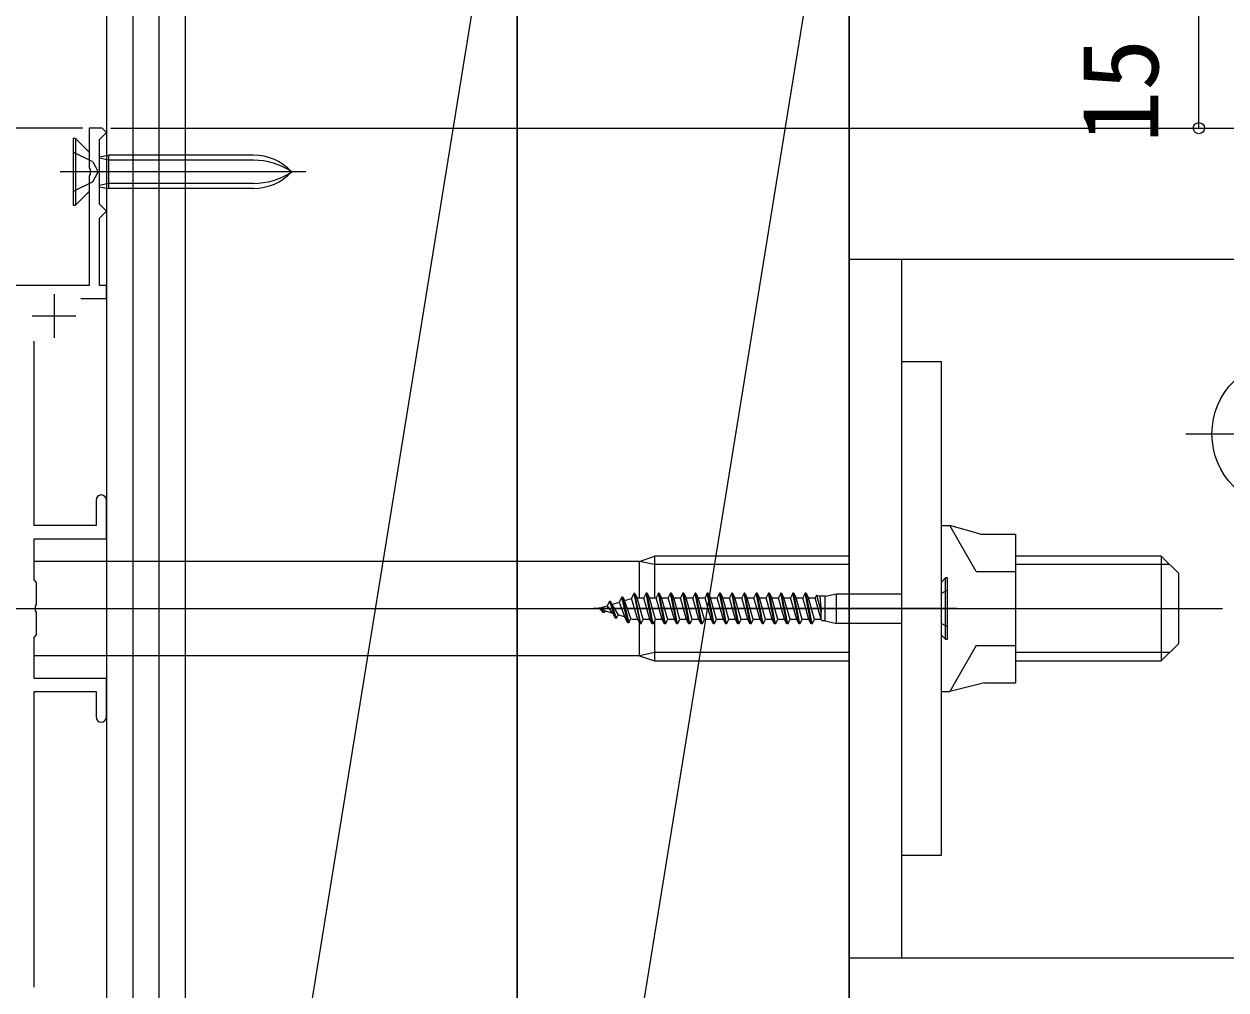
# Model space of a CAD drawing. Units: millimetres, scale not verified. Extents: x -525 to 525, y -782 to 778.
# Drawn here: x -314.4 to -176.9, y -347.5 to -236.9 of the extents above; entities that cross this region are included whole.
import ezdxf
from ezdxf.enums import TextEntityAlignment as Align

# ---------------------------------------------------------------- set-up
doc = ezdxf.new("R2010")
doc.units = ezdxf.units.MM
doc.header["$LTSCALE"] = 4
for name, color, linetype in [('0-2_YKK_11', 7, 'Continuous'), ('0-4_YKK_13', 4, 'Continuous'), ('0-5_YKK_D', 6, 'Continuous'), ('0-7_YSS_K', 3, 'Continuous')]:
    doc.layers.add(name, color=color, linetype=linetype)
doc.styles.add('ＭＳ ゴシック', font='')
doc.styles.get('ＭＳ ゴシック').set_extended_font_data('MS Gothic')

msp = doc.modelspace()

# ---------------------------------------------------------------- linework, layer by layer
at = {"layer": '0-2_YKK_11'}
for p, q in [((-311, -267.8), (-311, -272.8)), ((-313.5, -270.3), (-308.5, -270.3))]:
    msp.add_line(p, q, dxfattribs=at)
for points in [[(-307.941, -268.3), (-305, -268.3), (-305, -266.8), (-305.8, -266.8), (-305.8, -259.1), (-305.5, -258.8), (-305, -258.3), (-305.5, -257.8), (-305.8, -257.5), (-305.8, -250.1), (-305.5, -249.8), (-305, -249.3), (-305.5, -248.8), (-307, -248.8), (-307, -253.342), (-306.88, -253.525), (-306.88, -254.075), (-307, -254.258), (-307, -266.8), (-325, -266.8), (-364.05, -268.752)], [(-306.2, -291.4), (-306.2, -294.3), (-313.3, -294.3), (-313.3, -273.172)], [(-305, -316.2), (-305, -311.8), (-313.3, -311.8), (-313.3, -307.1), (-313, -306.8), (-313, -304.258), (-313.12, -304.075), (-313.12, -303.525), (-313, -303.342), (-313, -300.8), (-313.3, -300.5), (-313.3, -295.8), (-305, -295.8), (-305, -291.4)], [(-313.3, -347.138), (-313.3, -313.3), (-306.2, -313.3), (-306.2, -316.2)]]:
    msp.add_lwpolyline(points, dxfattribs=at)
for centre, start, end in [((-305.6, -291.4), 90.00001, 179.99999), ((-305.6, -291.4), 0.00001, 89.99999), ((-305.6, -316.2), 180.00001, 269.99999), ((-305.6, -316.2), 270.00001, 359.99999)]:
    msp.add_arc(centre, 0.6, start, end, dxfattribs=at)
at = {"layer": '0-4_YKK_13'}
for p, q in [((-307, -251.55), (-308.55, -250)), ((-308.55, -250), (-308.55, -257.6)), ((-306.584, -252.655), (-308.8, -251.55)), ((-306.584, -252.655), (-305.975, -253.8)), ((-305.8, -252.086), (-304.763, -251.9)), ((-304.763, -252.475), (-305.8, -252.221)), ((-288.181, -251.9), (-304.763, -251.9)), ((-304.763, -251.9), (-304.763, -255.7)), ((-288.181, -252.475), (-304.763, -252.475)), ((-282.202, -253.8), (-310.31, -253.8)), ((-306.584, -254.945), (-305.975, -253.8)), ((-306.584, -254.945), (-308.8, -256.05)), ((-304.763, -255.125), (-305.8, -255.379)), ((-305.8, -255.514), (-304.763, -255.7)), ((-288.181, -255.125), (-304.763, -255.125)), ((-288.181, -255.7), (-304.763, -255.7)), ((-307, -256.05), (-308.55, -257.6)), ((-308.8, -257.6), (-308.55, -257.6)), ((-214, -343.8), (-214, -263.8)), ((-181.5, -283.8), (-158.5, -283.8)), ((-209.5, -294.3), (-208.5, -294.3)), ((-205, -295.3), (-208.5, -294.3)), ((-205.5, -299.557), (-208.5, -294.3)), ((-205, -295.3), (-201, -295.3)), ((-201, -295.3), (-201, -312.3)), ((-244, -298.4), (-242.3, -297.8)), ((-242.3, -298.75), (-244, -298.4)), ((-244, -302.56), (-244, -298.4)), ((-242.3, -297.8), (-242.3, -302.56)), ((-220, -297.8), (-242.3, -297.8)), ((-184.3, -297.8), (-201, -297.8)), ((-184.3, -297.8), (-184.3, -309.8)), ((-184.3, -297.8), (-182.3, -299.8)), ((-220, -298.75), (-242.3, -298.75)), ((-205.5, -299.557), (-201, -299.557)), ((-183.35, -298.75), (-201, -298.75)), ((-182.3, -307.8), (-182.3, -299.8)), ((-209.5, -300.8), (-209, -300.3)), ((-209, -307.3), (-209, -300.3)), ((-246.05, -302.49), (-246.35, -303.066)), ((-245.95, -302.49), (-246.05, -302.49)), ((-245.35, -305.43), (-246.05, -302.49)), ((-245.95, -302.49), (-245.746, -302.882)), ((-245.95, -302.49), (-245.25, -305.43)), ((-244.65, -302.07), (-244.945, -302.637)), ((-244.55, -302.07), (-244.65, -302.07)), ((-244.65, -302.07), (-243.95, -305.55)), ((-243.85, -305.55), (-244.55, -302.07)), ((-243.585, -305.04), (-244.295, -302.56)), ((-243.25, -302.05), (-243.515, -302.56)), ((-242.815, -305.04), (-243.515, -302.56)), ((-242.55, -305.55), (-243.25, -302.05)), ((-243.15, -302.05), (-243.25, -302.05)), ((-242.45, -305.55), (-243.15, -302.05)), ((-242.185, -305.04), (-242.885, -302.56)), ((-241.85, -302.05), (-242.115, -302.56)), ((-241.415, -305.04), (-242.115, -302.56)), ((-241.15, -305.55), (-241.85, -302.05)), ((-241.75, -302.05), (-241.85, -302.05)), ((-241.05, -305.55), (-241.75, -302.05)), ((-240.785, -305.04), (-241.485, -302.56)), ((-240.45, -302.05), (-240.715, -302.56)), ((-240.015, -305.04), (-240.715, -302.56)), ((-239.75, -305.55), (-240.45, -302.05)), ((-240.35, -302.05), (-240.45, -302.05)), ((-239.65, -305.55), (-240.35, -302.05)), ((-239.385, -305.04), (-240.085, -302.56)), ((-239.05, -302.05), (-239.315, -302.56)), ((-238.615, -305.04), (-239.315, -302.56)), ((-238.35, -305.55), (-239.05, -302.05)), ((-238.95, -302.05), (-239.05, -302.05)), ((-238.25, -305.55), (-238.95, -302.05)), ((-237.985, -305.04), (-238.685, -302.56)), ((-237.65, -302.05), (-237.915, -302.56)), ((-237.215, -305.04), (-237.915, -302.56)), ((-236.95, -305.55), (-237.65, -302.05)), ((-237.55, -302.05), (-237.65, -302.05)), ((-236.85, -305.55), (-237.55, -302.05)), ((-236.585, -305.04), (-237.285, -302.56)), ((-236.25, -302.05), (-236.515, -302.56)), ((-235.815, -305.04), (-236.515, -302.56)), ((-235.55, -305.55), (-236.25, -302.05)), ((-236.15, -302.05), (-236.25, -302.05)), ((-235.45, -305.55), (-236.15, -302.05)), ((-235.185, -305.04), (-235.885, -302.56)), ((-234.85, -302.05), (-235.115, -302.56)), ((-234.415, -305.04), (-235.115, -302.56)), ((-234.15, -305.55), (-234.85, -302.05)), ((-234.75, -302.05), (-234.85, -302.05)), ((-234.05, -305.55), (-234.75, -302.05)), ((-233.785, -305.04), (-234.485, -302.56)), ((-233.45, -302.05), (-233.715, -302.56)), ((-233.015, -305.04), (-233.715, -302.56)), ((-232.75, -305.55), (-233.45, -302.05)), ((-233.35, -302.05), (-233.45, -302.05)), ((-232.65, -305.55), (-233.35, -302.05)), ((-232.385, -305.04), (-233.085, -302.56)), ((-232.05, -302.05), (-232.315, -302.56)), ((-231.615, -305.04), (-232.315, -302.56)), ((-231.35, -305.55), (-232.05, -302.05)), ((-231.95, -302.05), (-232.05, -302.05)), ((-231.25, -305.55), (-231.95, -302.05)), ((-230.985, -305.04), (-231.685, -302.56)), ((-230.65, -302.05), (-230.915, -302.56)), ((-230.215, -305.04), (-230.915, -302.56)), ((-229.95, -305.55), (-230.65, -302.05)), ((-230.55, -302.05), (-230.65, -302.05)), ((-230.55, -302.05), (-230.285, -302.56)), ((-229.85, -305.55), (-230.55, -302.05)), ((-229.585, -305.04), (-230.285, -302.56)), ((-230.285, -302.56), (-229.515, -302.56)), ((-229.25, -302.05), (-229.515, -302.56)), ((-228.815, -305.04), (-229.515, -302.56)), ((-228.55, -305.55), (-229.25, -302.05)), ((-229.15, -302.05), (-229.25, -302.05)), ((-229.15, -302.05), (-228.885, -302.56)), ((-228.45, -305.55), (-229.15, -302.05)), ((-228.185, -305.04), (-228.885, -302.56)), ((-228.885, -302.56), (-228.115, -302.56)), ((-227.85, -302.05), (-228.115, -302.56)), ((-227.415, -305.04), (-228.115, -302.56)), ((-227.75, -302.05), (-227.85, -302.05)), ((-227.15, -305.55), (-227.85, -302.05)), ((-227.75, -302.05), (-227.485, -302.56)), ((-227.05, -305.55), (-227.75, -302.05)), ((-226.785, -305.04), (-227.485, -302.56)), ((-227.485, -302.56), (-226.715, -302.56)), ((-226.45, -302.05), (-226.715, -302.56)), ((-226.015, -305.04), (-226.715, -302.56)), ((-226.35, -302.05), (-226.45, -302.05)), ((-225.75, -305.55), (-226.45, -302.05)), ((-226.35, -302.05), (-226.085, -302.56)), ((-225.65, -305.55), (-226.35, -302.05)), ((-225.385, -305.04), (-226.085, -302.56)), ((-226.085, -302.56), (-225.315, -302.56)), ((-225.05, -302.05), (-225.315, -302.56)), ((-224.615, -305.04), (-225.315, -302.56)), ((-224.95, -302.05), (-225.05, -302.05)), ((-224.35, -305.55), (-225.05, -302.05)), ((-224.95, -302.05), (-224.685, -302.56)), ((-224.25, -305.55), (-224.95, -302.05)), ((-223.985, -305.04), (-224.685, -302.56)), ((-224.685, -302.56), (-223.915, -302.56)), ((-223.754, -302.25), (-223.915, -302.56)), ((-223.215, -305.04), (-223.915, -302.56)), ((-223.754, -302.25), (-223.368, -302.4)), ((-223.754, -302.25), (-223.215, -304.194)), ((-222.75, -302.4), (-223.368, -302.4)), ((-223.368, -302.4), (-223.215, -304.129)), ((-222.75, -302.4), (-221.451, -302.1)), ((-222.75, -305.2), (-222.75, -302.4)), ((-221.451, -302.1), (-214, -302.1)), ((-221.451, -305.5), (-221.451, -302.1)), ((-208.75, -301.7), (-209.5, -302.074)), ((-345.3, -303.8), (-177.3, -303.8)), ((-207.75, -303.8), (-249.281, -303.8)), ((-248.75, -303.8), (-248.624, -303.762)), ((-248.75, -303.8), (-248.524, -303.869)), ((-248.563, -303.706), (-248.624, -303.762)), ((-248.15, -304.27), (-248.624, -303.762)), ((-247.935, -304.049), (-248.563, -303.706)), ((-248.05, -304.27), (-248.563, -303.706)), ((-248.52, -303.73), (-247.693, -303.477)), ((-247.45, -303.01), (-247.693, -303.477)), ((-247.046, -304.321), (-247.693, -303.477)), ((-247.34, -303.01), (-247.45, -303.01)), ((-247.45, -303.01), (-246.75, -304.89)), ((-247.34, -303.01), (-247.178, -303.32)), ((-246.65, -304.89), (-247.34, -303.01)), ((-247.178, -303.32), (-246.35, -303.066)), ((-247.178, -303.32), (-246.449, -304.504)), ((-246.35, -303.066), (-245.716, -304.728)), ((-245.746, -302.882), (-244.945, -302.637)), ((-244.999, -304.947), (-245.746, -302.882)), ((-244.215, -305.04), (-244.945, -302.637)), ((-209.5, -303.8), (-214, -303.8)), ((-248.05, -304.27), (-248.15, -304.27)), ((-248.05, -304.27), (-247.935, -304.049)), ((-247.935, -304.049), (-247.046, -304.321)), ((-246.65, -304.89), (-246.449, -304.504)), ((-246.449, -304.504), (-245.716, -304.728)), ((-245.25, -305.43), (-244.999, -304.947)), ((-244.999, -304.947), (-244.808, -305.005)), ((-244.215, -305.04), (-244.575, -305.04)), ((-243.85, -305.55), (-243.585, -305.04)), ((-242.815, -305.04), (-243.585, -305.04)), ((-242.45, -305.55), (-242.185, -305.04)), ((-242.3, -305.262), (-242.3, -309.8)), ((-241.415, -305.04), (-242.185, -305.04)), ((-241.05, -305.55), (-240.785, -305.04)), ((-240.015, -305.04), (-240.785, -305.04)), ((-239.65, -305.55), (-239.385, -305.04)), ((-238.615, -305.04), (-239.385, -305.04)), ((-238.25, -305.55), (-237.985, -305.04)), ((-237.215, -305.04), (-237.985, -305.04)), ((-236.85, -305.55), (-236.585, -305.04)), ((-235.815, -305.04), (-236.585, -305.04)), ((-235.45, -305.55), (-235.185, -305.04)), ((-234.415, -305.04), (-235.185, -305.04)), ((-234.05, -305.55), (-233.785, -305.04)), ((-233.015, -305.04), (-233.785, -305.04)), ((-232.65, -305.55), (-232.385, -305.04)), ((-231.615, -305.04), (-232.385, -305.04)), ((-231.25, -305.55), (-230.985, -305.04)), ((-230.215, -305.04), (-230.985, -305.04)), ((-229.95, -305.55), (-230.215, -305.04)), ((-229.85, -305.55), (-229.585, -305.04)), ((-228.815, -305.04), (-229.585, -305.04)), ((-228.55, -305.55), (-228.815, -305.04)), ((-228.45, -305.55), (-228.185, -305.04)), ((-227.415, -305.04), (-228.185, -305.04)), ((-227.05, -305.55), (-226.785, -305.04)), ((-226.015, -305.04), (-226.785, -305.04)), ((-225.65, -305.55), (-225.385, -305.04)), ((-224.615, -305.04), (-225.385, -305.04)), ((-224.25, -305.55), (-223.985, -305.04)), ((-223.215, -305.04), (-223.985, -305.04)), ((-222.75, -305.2), (-223.132, -305.2)), ((-222.75, -305.2), (-221.451, -305.5)), ((-244, -309.2), (-244, -305.454)), ((-229.85, -305.55), (-229.95, -305.55)), ((-228.45, -305.55), (-228.55, -305.55)), ((-214, -305.5), (-221.451, -305.5)), ((-208.75, -305.9), (-209.5, -305.526)), ((-209.5, -306.8), (-209, -307.3)), ((-205.5, -308.043), (-208.5, -313.3)), ((-205.5, -308.043), (-201, -308.043)), ((-184.3, -309.8), (-182.3, -307.8)), ((-242.3, -308.85), (-244, -309.2)), ((-244, -309.2), (-242.3, -309.8)), ((-220, -308.85), (-242.3, -308.85)), ((-183.35, -308.85), (-201, -308.85)), ((-242.3, -309.8), (-220, -309.8)), ((-201, -309.8), (-184.3, -309.8)), ((-209.5, -313.3), (-208.5, -313.3)), ((-204.513, -312.3), (-208.5, -313.3)), ((-204.513, -312.3), (-201, -312.3)), ((-220, -343.8), (-100, -343.8))]:
    msp.add_line(p, q, dxfattribs=at)
for points in [[(-308.55, -250), (-308.8, -250), (-308.8, -257.6)], [(-220, -343.8), (-220, -263.8), (-100, -263.8)], [(-244, -298.4), (-305, -298.4), (-313.3, -298.4)], [(-209, -307.3), (-208.75, -307.3), (-208.75, -300.3), (-209, -300.3)], [(-244.55, -302.07), (-244.295, -302.56), (-243.515, -302.56)], [(-243.15, -302.05), (-242.885, -302.56), (-242.115, -302.56)], [(-241.75, -302.05), (-241.485, -302.56), (-240.715, -302.56)], [(-240.35, -302.05), (-240.085, -302.56), (-239.315, -302.56)], [(-238.95, -302.05), (-238.685, -302.56), (-237.915, -302.56)], [(-237.55, -302.05), (-237.285, -302.56), (-236.515, -302.56)], [(-236.15, -302.05), (-235.885, -302.56), (-235.115, -302.56)], [(-234.75, -302.05), (-234.485, -302.56), (-233.715, -302.56)], [(-233.35, -302.05), (-233.085, -302.56), (-232.315, -302.56)], [(-231.95, -302.05), (-231.685, -302.56), (-230.915, -302.56)], [(-246.65, -304.89), (-246.75, -304.89), (-247.046, -304.321)], [(-245.25, -305.43), (-245.35, -305.43), (-245.716, -304.728)], [(-243.85, -305.55), (-243.95, -305.55), (-244.215, -305.04)], [(-242.45, -305.55), (-242.55, -305.55), (-242.815, -305.04)], [(-241.05, -305.55), (-241.15, -305.55), (-241.415, -305.04)], [(-239.65, -305.55), (-239.75, -305.55), (-240.015, -305.04)], [(-238.25, -305.55), (-238.35, -305.55), (-238.615, -305.04)], [(-236.85, -305.55), (-236.95, -305.55), (-237.215, -305.04)], [(-235.45, -305.55), (-235.55, -305.55), (-235.815, -305.04)], [(-234.05, -305.55), (-234.15, -305.55), (-234.415, -305.04)], [(-232.65, -305.55), (-232.75, -305.55), (-233.015, -305.04)], [(-231.25, -305.55), (-231.35, -305.55), (-231.615, -305.04)], [(-227.05, -305.55), (-227.15, -305.55), (-227.415, -305.04)], [(-225.65, -305.55), (-225.75, -305.55), (-226.015, -305.04)], [(-224.25, -305.55), (-224.35, -305.55), (-224.615, -305.04)], [(-223.132, -305.2), (-223.215, -305.04), (-223.215, -304.129)], [(-244, -309.2), (-305, -309.2), (-313.3, -309.2)]]:
    msp.add_lwpolyline(points, dxfattribs=at)
msp.add_lwpolyline([(-214, -332.084), (-214, -275.516), (-209.5, -275.516), (-209.5, -332.084)], close=True, dxfattribs=at)
msp.add_circle((-170, -283.8), 8.5, dxfattribs=at)
for centre, radius, start, end in [((-288.181, -257.9), 6, 43.10467, 90), ((-288.181, -260.379), 7.904, 56.3423, 90), ((-288.181, -249.7), 6, 270, 316.89533), ((-288.181, -247.221), 7.904, 270, 303.6577), ((-244.575, -304.24), 0.8, 253, 270)]:
    msp.add_arc(centre, radius, start, end, dxfattribs=at)
at = {"layer": '0-5_YKK_D'}
for p, q in [((-180, -248.8), (-180, -233.8)), ((-307.7, -248.8), (-426, -248.8)), ((-307.7, -248.8), (-406, -248.8)), ((-304.5, -248.8), (-179, -248.8)), ((-304.5, -248.8), (-139, -248.8))]:
    msp.add_line(p, q, dxfattribs=at)
msp.add_circle((-180, -248.8), 0.637, dxfattribs=at)
at = {"layer": '0-7_YSS_K'}
for p, q in [((-305, -191.3), (-305, -514.3)), ((-302, -191.3), (-302, -514.3)), ((-299, -191.3), (-299, -514.3)), ((-296, -191.3), (-296, -514.3)), ((-258, -203.3), (-296, -438.3)), ((-220, -203.3), (-258, -438.3))]:
    msp.add_line(p, q, dxfattribs=at)
for points in [[(-296, -203.3), (-296, -438.3), (-258, -438.3), (-258, -203.3)], [(-258, -203.3), (-258, -438.3), (-220, -438.3), (-220, -203.3)]]:
    msp.add_lwpolyline(points, close=True, dxfattribs=at)
msp.add_lwpolyline([(-80, -203.3), (-220, -203.3), (-220, -438.3)], dxfattribs=at)

# ---------------------------------------------------------------- texts
at = {"layer": '0-5_YKK_D', "style": 'ＭＳ ゴシック'}
msp.add_text('15', height=8.798, rotation=90, dxfattribs=at).set_placement((-182, -250.505), align=Align.BOTTOM_LEFT)

doc.saveas('drawing.dxf')
